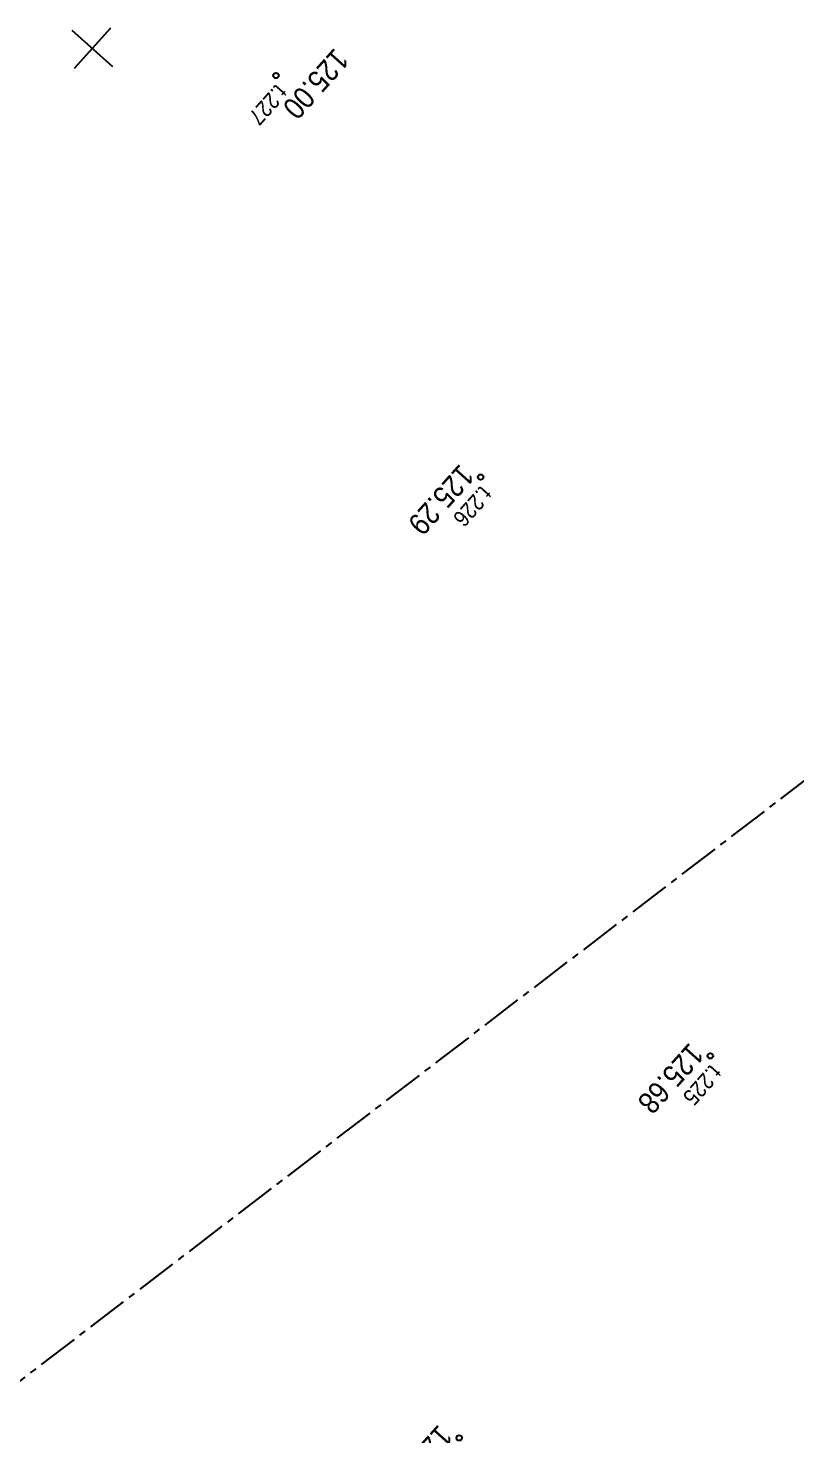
# Model space of a CAD drawing. Header units: metres. Extents: x -2858 to 512, y -1995 to 1252.
# Drawn here: x -2060.62 to -2046.48, y -1499.09 to -1473.19 of the extents above; entities that cross this region are included whole.
import ezdxf
from ezdxf.enums import TextEntityAlignment as Align

# ---------------------------------------------------------------- set-up
doc = ezdxf.new("R2010")
doc.units = ezdxf.units.M
doc.header["$PDMODE"] = 33
doc.header["$PDSIZE"] = 0.1
doc.linetypes.add('AXES2', pattern=[28.575, 19.05, -3.175, 3.175, -3.175])
for name, color, linetype in [('Calque commun', 7, 'Continuous'), ('Carroyage(2)_Croix', 7, 'Continuous'), ('Limites', 1, 'AXES2'), ('Points Topo', 7, 'Continuous'), ('Points Topo Altitude', 7, 'Continuous'), ('Points Topo Matricule', 252, 'Continuous')]:
    doc.layers.add(name, color=color, linetype=linetype)
doc.styles.add('Pts Topo SPE', font='', dxfattribs={"width": 0.9})
doc.styles.get('Pts Topo SPE').set_extended_font_data('Titillium Web Light')

# ---------------------------------------------------------------- blocks, each defined once
blk = doc.blocks.new('PointTopo_SPE')
at = {"layer": 'Calque commun', "color": 1, "linetype": 'ByBlock', "lineweight": -2}
blk.add_point((0, 0), dxfattribs=at)

msp = doc.modelspace()

# ---------------------------------------------------------------- linework, layer by layer
at = {"layer": 'Carroyage(2)_Croix'}
for p, q in [((-2059.808, -1473.23), (-2059.063, -1473.897)), ((-2059.102, -1473.191), (-2059.769, -1473.936))]:
    msp.add_line(p, q, dxfattribs=at)
at = {"layer": 'Limites', "ltscale": 0.04, "flags": 128}
msp.add_lwpolyline([(-2035.262, -1478.584), (-2108.876, -1534.913)], dxfattribs=at)

# ---------------------------------------------------------------- block references
at = {"layer": 'Points Topo'}
ref = msp.add_blockref('PointTopo_SPE', (-2056.052, -1474.064, 125.001), dxfattribs=dict(at, rotation=228.1617603435354))
ref.add_attrib('MAT', 't.227', (-2056.045, -1474.205, 125.001), dxfattribs={"layer": 'Points Topo Matricule', "height": 0.3, "rotation": 228.1618, "style": 'Pts Topo SPE', "width": 0.9})
ref.add_attrib('ALT', '125.00', dxfattribs={"layer": 'Points Topo Altitude', "height": 0.4, "rotation": 228.1618, "style": 'Pts Topo SPE', "width": 0.9}).set_placement((-2054.675, -1473.806, 125.001), align=Align.TOP_LEFT)
ref = msp.add_blockref('PointTopo_SPE', (-2052.283, -1481.459, 125.293), dxfattribs=dict(at, rotation=228.1617603435354))
ref.add_attrib('MAT', 't.226', (-2052.275, -1481.6, 125.293), dxfattribs={"layer": 'Points Topo Matricule', "height": 0.3, "rotation": 228.1618, "style": 'Pts Topo SPE', "width": 0.9})
ref.add_attrib('ALT', '125.29', dxfattribs={"layer": 'Points Topo Altitude', "height": 0.4, "rotation": 228.1618, "style": 'Pts Topo SPE', "width": 0.9}).set_placement((-2052.367, -1481.464, 125.293), align=Align.TOP_LEFT)
ref = msp.add_blockref('PointTopo_SPE', (-2048.053, -1492.116, 125.678), dxfattribs=dict(at, rotation=228.1617603435354))
ref.add_attrib('MAT', 't.225', (-2048.045, -1492.258, 125.678), dxfattribs={"layer": 'Points Topo Matricule', "height": 0.3, "rotation": 228.1618, "style": 'Pts Topo SPE', "width": 0.9})
ref.add_attrib('ALT', '125.68', dxfattribs={"layer": 'Points Topo Altitude', "height": 0.4, "rotation": 228.1618, "style": 'Pts Topo SPE', "width": 0.9}).set_placement((-2048.138, -1492.121, 125.678), align=Align.TOP_LEFT)
ref = msp.add_blockref('PointTopo_SPE', (-2052.677, -1499.151, 125.922), dxfattribs=dict(at, rotation=228.1617603435354))
ref.add_attrib('MAT', 't.224', (-2052.669, -1499.292, 125.922), dxfattribs={"layer": 'Points Topo Matricule', "height": 0.3, "rotation": 228.1618, "style": 'Pts Topo SPE', "width": 0.9})
ref.add_attrib('ALT', '125.92', dxfattribs={"layer": 'Points Topo Altitude', "height": 0.4, "rotation": 228.1618, "style": 'Pts Topo SPE', "width": 0.9}).set_placement((-2052.762, -1499.155, 125.922), align=Align.TOP_LEFT)

doc.saveas('drawing.dxf')
